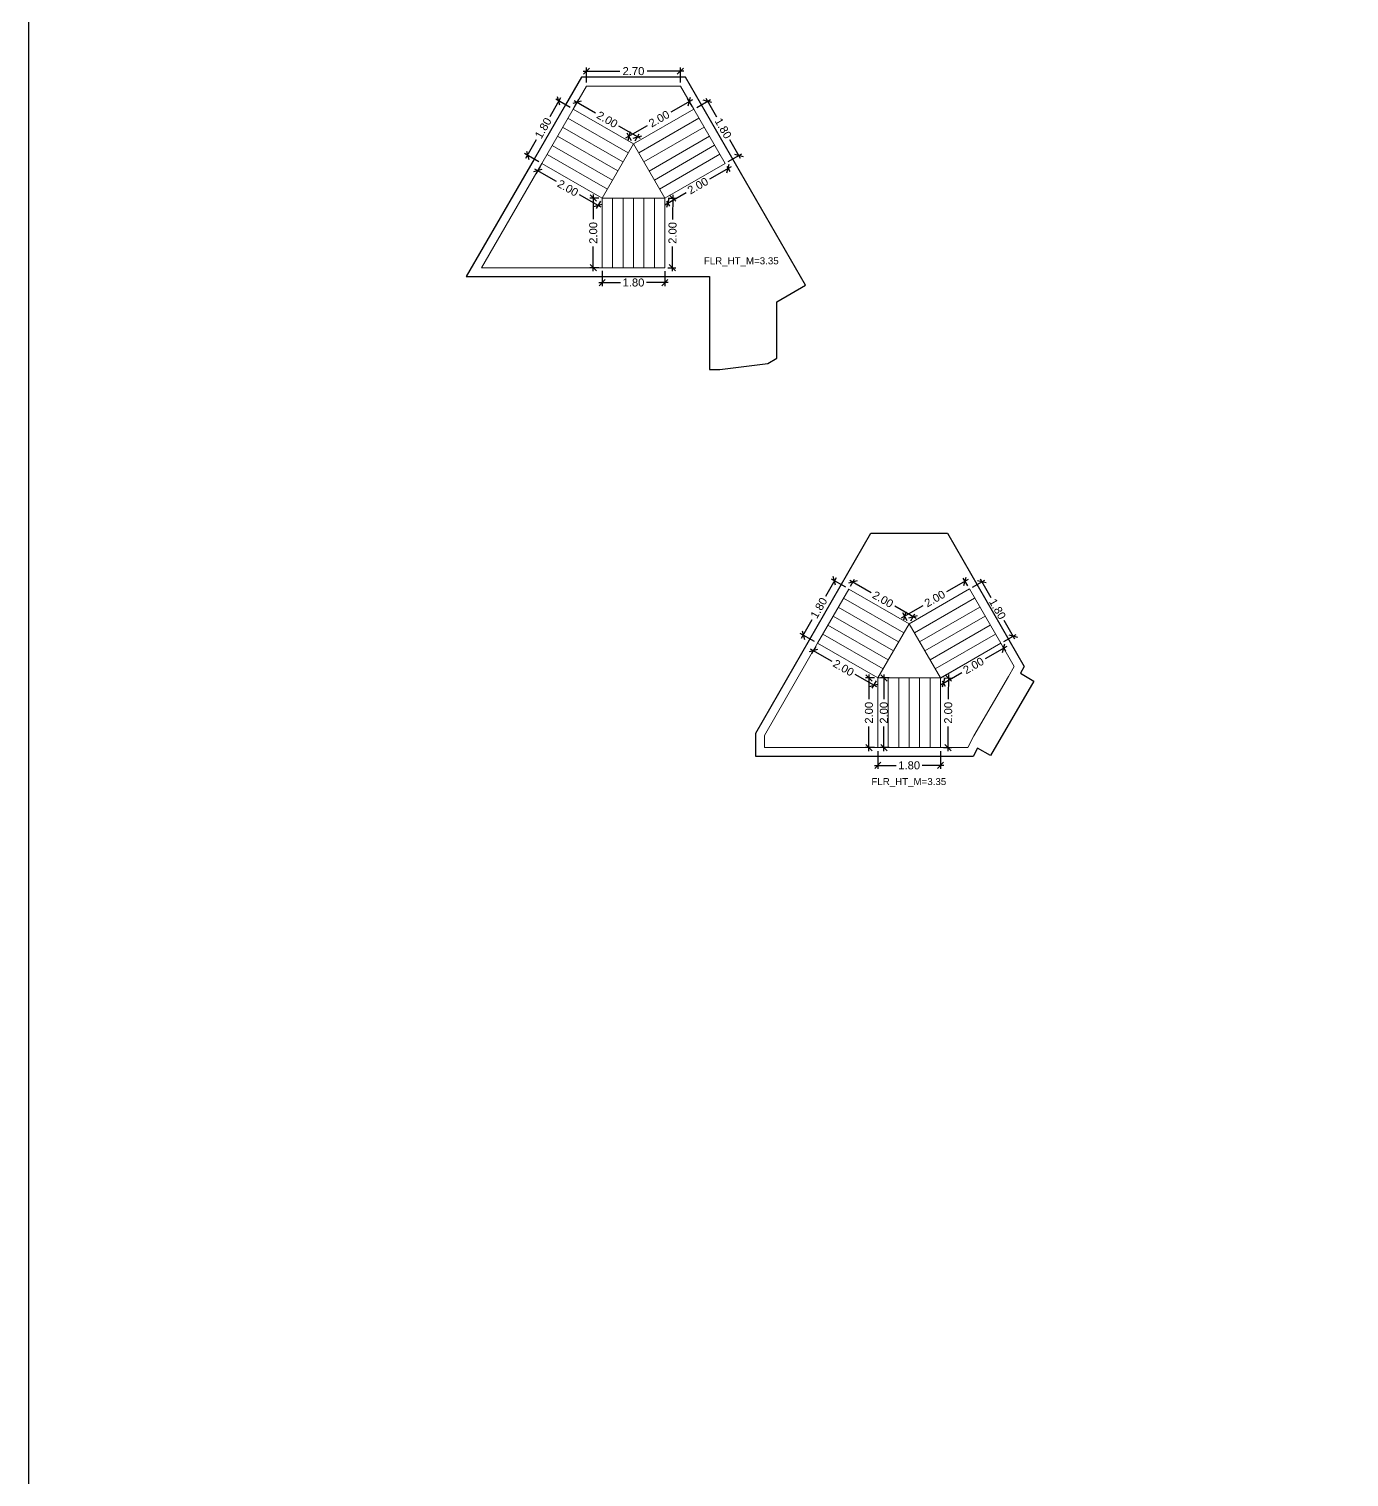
# Model space of a CAD drawing. Header units: metres. Extents: x 256329 to 886268, y -249371 to 355.
# Drawn here: x 281905.09 to 281943.02, y -640.11 to -598.48 of the extents above; entities that cross this region are included whole.
import ezdxf

# ---------------------------------------------------------------- set-up
doc = ezdxf.new("R2010")
doc.units = ezdxf.units.M
doc.header["$MEASUREMENT"] = 0
doc.header["$PDMODE"] = 35
doc.linetypes.add('CONTINOUS', pattern=[0])
doc.layers.get('0').update_dxf_attribs({"lineweight": 18})
doc.layers.get('Defpoints').update_dxf_attribs({"lineweight": 20})
doc.layers.add('BLK_1_FLR_36_STAIR_3', color=7, linetype='Continuous')
doc.layers.add('BLK_1_FLR_36_STAIR_4', color=7, linetype='Continuous')
for name, color, linetype, lineweight in [('BLK_1_FLR_36_STAIR_3_FLIGHT_1', 7, 'Continuous', 0), ('BLK_1_FLR_36_STAIR_3_FLIGHT_2', 7, 'Continuous', 0), ('BLK_1_FLR_36_STAIR_3_FLIGHT_3', 7, 'Continuous', 0), ('BLK_1_FLR_36_STAIR_3_LANDING_1', 7, 'Continuous', 0), ('BLK_1_FLR_36_STAIR_3_LANDING_2', 7, 'Continuous', 0), ('BLK_1_FLR_36_STAIR_4_FLIGHT_1', 7, 'Continuous', 0), ('BLK_1_FLR_36_STAIR_4_FLIGHT_2', 7, 'Continuous', 0), ('BLK_1_FLR_36_STAIR_4_FLIGHT_3', 7, 'Continuous', 0), ('BLK_1_FLR_36_STAIR_4_LANDING_1', 7, 'Continuous', 0), ('BLK_1_FLR_36_STAIR_4_LANDING_2', 7, 'Continuous', 0)]:
    doc.layers.add(name, color=color, linetype=linetype, lineweight=lineweight)
doc.layers.add('SPA COMMENT', color=7, linetype='Continuous', true_color=0xeb0505)
doc.styles.get("Standard").update_dxf_attribs({"font": 'arial.ttf'})
doc.dimstyles.new('METRIC DIM', dxfattribs={"dimtxt": 0.23, "dimasz": 0.18, "dimexe": 0.1, "dimexo": 0.1, "dimgap": 0.09, "dimtad": 0, "dimzin": 0, "dimdsep": 46, "dimtxsty": 'Standard', "dimblk": 'OBLIQUE', "dimcen": 0, "dimdle": 0.1, "dimclrd": 147, "dimclre": 147, "dimclrt": 7, "dimadec": 0, "dimazin": 0, "dimtfac": 1, "dimtofl": 0, "dimtmove": 0, "dimatfit": 2, "dimfxl": 0.125, "dimtolj": 1, "dimtzin": 0, "dimarcsym": 0})

# ---------------------------------------------------------------- blocks, each defined once
blk = doc.blocks.new('_Oblique')
at = {"color": 0, "linetype": 'ByBlock', "lineweight": -2}
blk.add_line((-0.5, -0.5), (0.5, 0.5), dxfattribs=at)
blk = doc.blocks.new('*D653')
at = {"layer": 'BLK_1_FLR_36_STAIR_3_FLIGHT_2', "color": 147, "lineweight": -2, "transparency": 16777216}
for p, q in [((281929.485597, -619.240752), (281929.485782, -619.752723)), ((281931.285597, -619.240105), (281931.285782, -619.752076)), ((281929.385746, -619.652759), (281930.008246, -619.652535)), ((281931.385746, -619.65204), (281930.763246, -619.652264))]:
    blk.add_line(p, q, dxfattribs=at)
at = {"layer": 'Defpoints', "color": 0, "linetype": 'CONTINOUS', "transparency": 16777216}
for p in [(281929.485562, -619.140752, 0.042641), (281931.285562, -619.140105, 0.042641), (281929.485746, -619.652723)]:
    blk.add_point(p, dxfattribs=at)
at = {"layer": 'BLK_1_FLR_36_STAIR_3_FLIGHT_2', "color": 147, "linetype": 'CONTINOUS', "lineweight": -2, "transparency": 16777216, "xscale": 0.18, "yscale": 0.18, "zscale": 0.18}
for p, rotation in [((281929.485746, -619.652723), 180.020597), ((281931.285746, -619.652076), 0.020597)]:
    blk.add_blockref('_Oblique', p, dxfattribs=dict(at, rotation=rotation))
at = {"layer": 'BLK_1_FLR_36_STAIR_3_FLIGHT_2', "color": 7, "linetype": 'CONTINOUS', "transparency": 16777216, "insert": (281930.385746, -619.652399), "char_height": 0.23, "attachment_point": 5, "rotation": 0.0205967}
blk.add_mtext('\\A1;1.80', dxfattribs=at)
blk = doc.blocks.new('*D654')
at = {"layer": 'BLK_1_FLR_36_STAIR_3_FLIGHT_1', "color": 147, "lineweight": -2, "transparency": 16777216}
for p, q in [((281932.077084, -614.31078), (281931.461158, -614.664923)), ((281932.067685, -614.495052), (281931.940547, -614.273934)), ((281930.168542, -615.408149), (281930.784468, -615.054005)), ((281930.332526, -615.49273), (281930.205388, -615.271612))]:
    blk.add_line(p, q, dxfattribs=at)
at = {"layer": 'Defpoints', "color": 0, "linetype": 'CONTINOUS', "transparency": 16777216}
for p in [(281932.11753, -614.581743, 0.042641), (281930.255233, -615.358304), (281930.382371, -615.579421, 0.042641)]:
    blk.add_point(p, dxfattribs=at)
at = {"layer": 'BLK_1_FLR_36_STAIR_3_FLIGHT_1', "color": 147, "linetype": 'CONTINOUS', "lineweight": -2, "transparency": 16777216, "xscale": 0.18, "yscale": 0.18, "zscale": 0.18}
for p, rotation in [((281931.990392, -614.360625), 29.897956), ((281930.255233, -615.358304), 209.897956)]:
    blk.add_blockref('_Oblique', p, dxfattribs=dict(at, rotation=rotation))
at = {"layer": 'BLK_1_FLR_36_STAIR_3_FLIGHT_1', "color": 7, "linetype": 'CONTINOUS', "transparency": 16777216, "insert": (281931.122813, -614.859464), "char_height": 0.23, "attachment_point": 5, "rotation": 29.8979558}
blk.add_mtext('\\A1;2.00', dxfattribs=at)
blk = doc.blocks.new('*D655')
at = {"layer": 'BLK_1_FLR_36_STAIR_3_FLIGHT_3', "color": 147, "lineweight": -2, "transparency": 16777216}
for p, q in [((281928.676913, -614.332424), (281929.292267, -614.686023)), ((281928.698102, -614.496261), (281928.81344, -614.295542)), ((281930.584414, -615.428525), (281929.96906, -615.074926)), ((281930.432194, -615.492717), (281930.547532, -615.291998))]:
    blk.add_line(p, q, dxfattribs=at)
at = {"layer": 'Defpoints', "color": 0, "linetype": 'CONTINOUS', "transparency": 16777216}
for p in [(281928.763617, -614.382247), (281928.648279, -614.582966, 0.042641), (281930.382371, -615.579421, 0.042641)]:
    blk.add_point(p, dxfattribs=at)
at = {"layer": 'BLK_1_FLR_36_STAIR_3_FLIGHT_3', "color": 147, "linetype": 'CONTINOUS', "lineweight": -2, "transparency": 16777216, "xscale": 0.18, "yscale": 0.18, "zscale": 0.18}
for p, rotation in [((281928.763617, -614.382247), 150.117187), ((281930.49771, -615.378702), 330.117187)]:
    blk.add_blockref('_Oblique', p, dxfattribs=dict(at, rotation=rotation))
at = {"layer": 'BLK_1_FLR_36_STAIR_3_FLIGHT_3', "color": 7, "linetype": 'CONTINOUS', "transparency": 16777216, "insert": (281929.630663, -614.880475), "char_height": 0.23, "attachment_point": 5, "rotation": 330.1171874}
blk.add_mtext('\\A1;2.00', dxfattribs=at)
blk = doc.blocks.new('*D656')
at = {"layer": 'BLK_1_FLR_36_STAIR_3_LANDING_1', "color": 147, "lineweight": -2, "transparency": 16777216}
for p, q in [((281931.385561, -617.140552), (281931.61284, -617.14157)), ((281931.513289, -617.041123), (281931.510111, -617.750939)), ((281931.50344, -619.24132), (281931.506617, -618.531504)), ((281931.376607, -619.140751), (281931.603886, -619.141769))]:
    blk.add_line(p, q, dxfattribs=at)
at = {"layer": 'Defpoints', "color": 0, "linetype": 'CONTINOUS', "transparency": 16777216}
for p in [(281931.285562, -617.140105, 0.042641), (281931.276608, -619.140304, 0.042641), (281931.503887, -619.141321)]:
    blk.add_point(p, dxfattribs=at)
at = {"layer": 'BLK_1_FLR_36_STAIR_3_LANDING_1', "color": 147, "linetype": 'CONTINOUS', "lineweight": -2, "transparency": 16777216, "xscale": 0.18, "yscale": 0.18, "zscale": 0.18}
for p, rotation in [((281931.512841, -617.141122), 89.743523), ((281931.503887, -619.141321), 269.743523)]:
    blk.add_blockref('_Oblique', p, dxfattribs=dict(at, rotation=rotation))
at = {"layer": 'BLK_1_FLR_36_STAIR_3_LANDING_1', "color": 7, "linetype": 'CONTINOUS', "transparency": 16777216, "insert": (281931.508364, -618.141221), "char_height": 0.23, "attachment_point": 5, "rotation": 89.7435229}
blk.add_mtext('\\A1;2.00', dxfattribs=at)
blk = doc.blocks.new('*D657')
at = {"layer": 'BLK_1_FLR_36_STAIR_3_LANDING_1', "color": 147, "lineweight": -2, "transparency": 16777216}
for p, q in [((281933.187493, -616.235717), (281932.573079, -616.590294)), ((281933.067219, -616.227371), (281933.150864, -616.372313)), ((281931.282595, -617.33503), (281931.897009, -616.980453)), ((281931.335545, -617.226717), (281931.419191, -617.371658))]:
    blk.add_line(p, q, dxfattribs=at)
at = {"layer": 'Defpoints', "color": 0, "linetype": 'CONTINOUS', "transparency": 16777216}
for p in [(281933.017235, -616.140759, 0.042641), (281933.100881, -616.285701), (281931.285562, -617.140105, 0.042641)]:
    blk.add_point(p, dxfattribs=at)
at = {"layer": 'BLK_1_FLR_36_STAIR_3_LANDING_1', "color": 147, "linetype": 'CONTINOUS', "lineweight": -2, "transparency": 16777216, "xscale": 0.18, "yscale": 0.18, "zscale": 0.18}
for p, rotation in [((281933.100881, -616.285701), 29.98915999999999), ((281931.369207, -617.285046), 209.98916)]:
    blk.add_blockref('_Oblique', p, dxfattribs=dict(at, rotation=rotation))
at = {"layer": 'BLK_1_FLR_36_STAIR_3_LANDING_1', "color": 7, "linetype": 'CONTINOUS', "transparency": 16777216, "insert": (281932.235044, -616.785373), "char_height": 0.23, "attachment_point": 5, "rotation": 29.9891596}
blk.add_mtext('\\A1;2.00', dxfattribs=at)
blk = doc.blocks.new('*D658')
at = {"layer": 'BLK_1_FLR_36_STAIR_3_LANDING_2', "color": 147, "lineweight": -2, "transparency": 16777216}
for p, q in [((281927.54517, -616.301952), (281928.160524, -616.655551)), ((281927.701646, -616.230354), (281927.582052, -616.43848)), ((281929.452672, -617.398053), (281928.837317, -617.044454)), ((281929.435739, -617.226809), (281929.316144, -617.434935))]:
    blk.add_line(p, q, dxfattribs=at)
at = {"layer": 'Defpoints', "color": 0, "linetype": 'CONTINOUS', "transparency": 16777216}
for p in [(281927.751469, -616.143649, 0.042641), (281927.631874, -616.351775), (281929.485562, -617.140105, 0.042641)]:
    blk.add_point(p, dxfattribs=at)
at = {"layer": 'BLK_1_FLR_36_STAIR_3_LANDING_2', "color": 147, "linetype": 'CONTINOUS', "lineweight": -2, "transparency": 16777216, "xscale": 0.18, "yscale": 0.18, "zscale": 0.18}
for p, rotation in [((281927.631874, -616.351775), 150.117187), ((281929.365967, -617.34823), 330.117187)]:
    blk.add_blockref('_Oblique', p, dxfattribs=dict(at, rotation=rotation))
at = {"layer": 'BLK_1_FLR_36_STAIR_3_LANDING_2', "color": 7, "linetype": 'CONTINOUS', "transparency": 16777216, "insert": (281928.498921, -616.850003), "char_height": 0.23, "attachment_point": 5, "rotation": 330.1171874}
blk.add_mtext('\\A1;2.00', dxfattribs=at)
blk = doc.blocks.new('*D659')
at = {"layer": 'BLK_1_FLR_36_STAIR_3_LANDING_2', "color": 147, "lineweight": -2, "transparency": 16777216}
for p, q in [((281929.385562, -617.140105), (281929.129911, -617.140105)), ((281929.229911, -617.040105), (281929.229911, -617.749818)), ((281929.229911, -619.240105), (281929.229911, -618.530391)), ((281929.385562, -619.140105), (281929.129911, -619.140105))]:
    blk.add_line(p, q, dxfattribs=at)
at = {"layer": 'Defpoints', "color": 0, "linetype": 'CONTINOUS', "transparency": 16777216}
for p in [(281929.485562, -617.140105, 0.042641), (281929.229911, -619.140105), (281929.485562, -619.140105, 0.042641)]:
    blk.add_point(p, dxfattribs=at)
at = {"layer": 'BLK_1_FLR_36_STAIR_3_LANDING_2', "color": 147, "linetype": 'CONTINOUS', "lineweight": -2, "transparency": 16777216, "xscale": 0.18, "yscale": 0.18, "zscale": 0.18}
for p, rotation in [((281929.229911, -617.140105), 90), ((281929.229911, -619.140105), 270)]:
    blk.add_blockref('_Oblique', p, dxfattribs=dict(at, rotation=rotation))
at = {"layer": 'BLK_1_FLR_36_STAIR_3_LANDING_2', "color": 7, "linetype": 'CONTINOUS', "transparency": 16777216, "insert": (281929.229911, -618.140105), "char_height": 0.23, "attachment_point": 5, "rotation": 90}
blk.add_mtext('\\A1;2.00', dxfattribs=at)
blk = doc.blocks.new('*D660')
at = {"layer": 'BLK_1_FLR_36_STAIR_3_FLIGHT_1', "color": 147, "lineweight": -2, "transparency": 16777216}
for p, q in [((281932.204142, -614.531759), (281932.560071, -614.326353)), ((281932.423476, -614.289725), (281932.734624, -614.828885)), ((281933.423148, -616.021965), (281933.112, -615.482805)), ((281933.103847, -616.090775), (281933.459777, -615.885369))]:
    blk.add_line(p, q, dxfattribs=at)
at = {"layer": 'Defpoints', "color": 0, "linetype": 'CONTINOUS', "transparency": 16777216}
for p in [(281932.11753, -614.581743, 0.042641), (281933.017235, -616.140759, 0.042641), (281933.373165, -615.935353)]:
    blk.add_point(p, dxfattribs=at)
at = {"layer": 'BLK_1_FLR_36_STAIR_3_FLIGHT_1', "color": 147, "linetype": 'CONTINOUS', "lineweight": -2, "transparency": 16777216, "xscale": 0.18, "yscale": 0.18, "zscale": 0.18}
for p, rotation in [((281932.473459, -614.376337), 119.98916), ((281933.373165, -615.935353), 299.98916)]:
    blk.add_blockref('_Oblique', p, dxfattribs=dict(at, rotation=rotation))
at = {"layer": 'BLK_1_FLR_36_STAIR_3_FLIGHT_1', "color": 7, "linetype": 'CONTINOUS', "transparency": 16777216, "insert": (281932.923312, -615.155845), "char_height": 0.23, "attachment_point": 5, "rotation": 299.9891596}
blk.add_mtext('\\A1;1.80', dxfattribs=at)
blk = doc.blocks.new('*D661')
at = {"layer": 'BLK_1_FLR_36_STAIR_3_FLIGHT_3', "color": 147, "lineweight": -2, "transparency": 16777216}
for p, q in [((281928.288978, -614.261168), (281927.978831, -614.800905)), ((281928.561574, -614.533143), (281928.152451, -614.29805)), ((281927.292523, -615.995261), (281927.60267, -615.455524)), ((281927.664764, -616.093826), (281927.255641, -615.858733))]:
    blk.add_line(p, q, dxfattribs=at)
at = {"layer": 'Defpoints', "color": 0, "linetype": 'CONTINOUS', "transparency": 16777216}
for p in [(281928.648279, -614.582966, 0.042641), (281927.342346, -615.908556), (281927.751469, -616.143649, 0.042641)]:
    blk.add_point(p, dxfattribs=at)
at = {"layer": 'BLK_1_FLR_36_STAIR_3_FLIGHT_3', "color": 147, "linetype": 'CONTINOUS', "lineweight": -2, "transparency": 16777216, "xscale": 0.18, "yscale": 0.18, "zscale": 0.18}
for p, rotation in [((281928.239155, -614.347873), 60.117187), ((281927.342346, -615.908556), 240.1171869999999)]:
    blk.add_blockref('_Oblique', p, dxfattribs=dict(at, rotation=rotation))
at = {"layer": 'BLK_1_FLR_36_STAIR_3_FLIGHT_3', "color": 7, "linetype": 'CONTINOUS', "transparency": 16777216, "insert": (281927.790751, -615.128214), "char_height": 0.23, "attachment_point": 5, "rotation": 60.1171874}
blk.add_mtext('\\A1;1.80', dxfattribs=at)
blk = doc.blocks.new('*D662')
at = {"layer": 'BLK_1_FLR_36_STAIR_4_FLIGHT_2', "color": 147, "lineweight": -2, "transparency": 16777216}
for p, q in [((281920.367281, -600.46545), (281920.057134, -601.005187)), ((281920.639877, -600.737425), (281920.230754, -600.502332)), ((281919.370826, -602.199543), (281919.680972, -601.659806)), ((281919.743067, -602.298108), (281919.333944, -602.063015))]:
    blk.add_line(p, q, dxfattribs=at)
at = {"layer": 'Defpoints', "color": 0, "linetype": 'CONTINOUS', "transparency": 16777216}
for p in [(281920.726582, -600.787248, 0.042641), (281919.420648, -602.112838), (281919.829772, -602.347931, 0.042641)]:
    blk.add_point(p, dxfattribs=at)
at = {"layer": 'BLK_1_FLR_36_STAIR_4_FLIGHT_2', "color": 147, "linetype": 'CONTINOUS', "lineweight": -2, "transparency": 16777216, "xscale": 0.18, "yscale": 0.18, "zscale": 0.18}
for p, rotation in [((281920.317458, -600.552155), 60.117187), ((281919.420648, -602.112838), 240.1171869999999)]:
    blk.add_blockref('_Oblique', p, dxfattribs=dict(at, rotation=rotation))
at = {"layer": 'BLK_1_FLR_36_STAIR_4_FLIGHT_2', "color": 7, "linetype": 'CONTINOUS', "transparency": 16777216, "insert": (281919.869053, -601.332496), "char_height": 0.23, "attachment_point": 5, "rotation": 60.1171874}
blk.add_mtext('\\A1;1.80', dxfattribs=at)
blk = doc.blocks.new('*D663')
at = {"layer": 'BLK_1_FLR_36_STAIR_4_LANDING_2', "color": 147, "lineweight": -2, "transparency": 16777216}
for p, q in [((281924.155387, -600.515062), (281923.539461, -600.869205)), ((281924.145987, -600.699334), (281924.018849, -600.478216)), ((281922.246845, -601.612431), (281922.862771, -601.258287)), ((281922.410828, -601.697012), (281922.283691, -601.475894))]:
    blk.add_line(p, q, dxfattribs=at)
at = {"layer": 'Defpoints', "color": 0, "linetype": 'CONTINOUS', "transparency": 16777216}
for p in [(281924.195833, -600.786025, 0.042641), (281922.333536, -601.562586), (281922.460674, -601.783703, 0.042641)]:
    blk.add_point(p, dxfattribs=at)
at = {"layer": 'BLK_1_FLR_36_STAIR_4_LANDING_2', "color": 147, "linetype": 'CONTINOUS', "lineweight": -2, "transparency": 16777216, "xscale": 0.18, "yscale": 0.18, "zscale": 0.18}
for p, rotation in [((281924.068695, -600.564907), 29.897956), ((281922.333536, -601.562586), 209.897956)]:
    blk.add_blockref('_Oblique', p, dxfattribs=dict(at, rotation=rotation))
at = {"layer": 'BLK_1_FLR_36_STAIR_4_LANDING_2', "color": 7, "linetype": 'CONTINOUS', "transparency": 16777216, "insert": (281923.201116, -601.063746), "char_height": 0.23, "attachment_point": 5, "rotation": 29.8979558}
blk.add_mtext('\\A1;2.00', dxfattribs=at)
blk = doc.blocks.new('*D664')
at = {"layer": 'BLK_1_FLR_36_STAIR_4_FLIGHT_2', "color": 147, "lineweight": -2, "transparency": 16777216}
for p, q in [((281920.755215, -600.536706), (281921.37057, -600.890305)), ((281920.776404, -600.700543), (281920.891743, -600.499824)), ((281922.662717, -601.632807), (281922.047363, -601.279208)), ((281922.510497, -601.696999), (281922.625835, -601.49628))]:
    blk.add_line(p, q, dxfattribs=at)
at = {"layer": 'Defpoints', "color": 0, "linetype": 'CONTINOUS', "transparency": 16777216}
for p in [(281920.84192, -600.586529), (281920.726582, -600.787248, 0.042641), (281922.460674, -601.783703, 0.042641)]:
    blk.add_point(p, dxfattribs=at)
at = {"layer": 'BLK_1_FLR_36_STAIR_4_FLIGHT_2', "color": 147, "linetype": 'CONTINOUS', "lineweight": -2, "transparency": 16777216, "xscale": 0.18, "yscale": 0.18, "zscale": 0.18}
for p, rotation in [((281920.84192, -600.586529), 150.117187), ((281922.576012, -601.582984), 330.117187)]:
    blk.add_blockref('_Oblique', p, dxfattribs=dict(at, rotation=rotation))
at = {"layer": 'BLK_1_FLR_36_STAIR_4_FLIGHT_2', "color": 7, "linetype": 'CONTINOUS', "transparency": 16777216, "insert": (281921.708966, -601.084757), "char_height": 0.23, "attachment_point": 5, "rotation": 330.1171874}
blk.add_mtext('\\A1;2.00', dxfattribs=at)
blk = doc.blocks.new('*D665')
at = {"layer": 'BLK_1_FLR_36_STAIR_4_FLIGHT_1', "color": 147, "lineweight": -2, "transparency": 16777216}
for p, q in [((281923.463863, -603.344834), (281923.691143, -603.345852)), ((281923.591591, -603.245405), (281923.588414, -603.955221)), ((281923.581742, -605.445602), (281923.58492, -604.735786)), ((281923.45491, -605.345033), (281923.682189, -605.346051))]:
    blk.add_line(p, q, dxfattribs=at)
at = {"layer": 'Defpoints', "color": 0, "linetype": 'CONTINOUS', "transparency": 16777216}
for p in [(281923.363864, -603.344387, 0.042641), (281923.354911, -605.344586, 0.042641), (281923.58219, -605.345603)]:
    blk.add_point(p, dxfattribs=at)
at = {"layer": 'BLK_1_FLR_36_STAIR_4_FLIGHT_1', "color": 147, "linetype": 'CONTINOUS', "lineweight": -2, "transparency": 16777216, "xscale": 0.18, "yscale": 0.18, "zscale": 0.18}
for p, rotation in [((281923.591144, -603.345404), 89.743523), ((281923.58219, -605.345603), 269.743523)]:
    blk.add_blockref('_Oblique', p, dxfattribs=dict(at, rotation=rotation))
at = {"layer": 'BLK_1_FLR_36_STAIR_4_FLIGHT_1', "color": 7, "linetype": 'CONTINOUS', "transparency": 16777216, "insert": (281923.586667, -604.345503), "char_height": 0.23, "attachment_point": 5, "rotation": 89.7435229}
blk.add_mtext('\\A1;2.00', dxfattribs=at)
blk = doc.blocks.new('*D666')
at = {"layer": 'BLK_1_FLR_36_STAIR_4_FLIGHT_3', "color": 147, "lineweight": -2, "transparency": 16777216}
for p, q in [((281925.265796, -602.439999), (281924.651382, -602.794576)), ((281925.145522, -602.431653), (281925.229167, -602.576595)), ((281923.360898, -603.539312), (281923.975312, -603.184735)), ((281923.413848, -603.430999), (281923.497493, -603.57594))]:
    blk.add_line(p, q, dxfattribs=at)
at = {"layer": 'Defpoints', "color": 0, "linetype": 'CONTINOUS', "transparency": 16777216}
for p in [(281925.095538, -602.345041, 0.042641), (281925.179184, -602.489983), (281923.363864, -603.344387, 0.042641)]:
    blk.add_point(p, dxfattribs=at)
at = {"layer": 'BLK_1_FLR_36_STAIR_4_FLIGHT_3', "color": 147, "linetype": 'CONTINOUS', "lineweight": -2, "transparency": 16777216, "xscale": 0.18, "yscale": 0.18, "zscale": 0.18}
for p, rotation in [((281925.179184, -602.489983), 29.98915999999999), ((281923.44751, -603.489328), 209.98916)]:
    blk.add_blockref('_Oblique', p, dxfattribs=dict(at, rotation=rotation))
at = {"layer": 'BLK_1_FLR_36_STAIR_4_FLIGHT_3', "color": 7, "linetype": 'CONTINOUS', "transparency": 16777216, "insert": (281924.313347, -602.989655), "char_height": 0.23, "attachment_point": 5, "rotation": 29.9891596}
blk.add_mtext('\\A1;2.00', dxfattribs=at)
blk = doc.blocks.new('*D667')
at = {"layer": 'BLK_1_FLR_36_STAIR_4_LANDING_1', "color": 147, "lineweight": -2, "transparency": 16777216}
for p, q in [((281919.623473, -602.506234), (281920.238827, -602.859833)), ((281919.779949, -602.434636), (281919.660354, -602.642762)), ((281921.530974, -603.602335), (281920.91562, -603.248736)), ((281921.514041, -603.431091), (281921.394447, -603.639217))]:
    blk.add_line(p, q, dxfattribs=at)
at = {"layer": 'Defpoints', "color": 0, "linetype": 'CONTINOUS', "transparency": 16777216}
for p in [(281919.829772, -602.347931, 0.042641), (281919.710177, -602.556057), (281921.563864, -603.344387, 0.042641)]:
    blk.add_point(p, dxfattribs=at)
at = {"layer": 'BLK_1_FLR_36_STAIR_4_LANDING_1', "color": 147, "linetype": 'CONTINOUS', "lineweight": -2, "transparency": 16777216, "xscale": 0.18, "yscale": 0.18, "zscale": 0.18}
for p, rotation in [((281919.710177, -602.556057), 150.117187), ((281921.44427, -603.552512), 330.117187)]:
    blk.add_blockref('_Oblique', p, dxfattribs=dict(at, rotation=rotation))
at = {"layer": 'BLK_1_FLR_36_STAIR_4_LANDING_1', "color": 7, "linetype": 'CONTINOUS', "transparency": 16777216, "insert": (281920.577223, -603.054285), "char_height": 0.23, "attachment_point": 5, "rotation": 330.1171874}
blk.add_mtext('\\A1;2.00', dxfattribs=at)
blk = doc.blocks.new('*D668')
at = {"layer": 'BLK_1_FLR_36_STAIR_4_LANDING_1', "color": 147, "lineweight": -2, "transparency": 16777216}
for p, q in [((281921.463864, -603.344387), (281921.208214, -603.344387)), ((281921.308214, -603.244387), (281921.308214, -603.9541)), ((281921.308214, -605.444387), (281921.308214, -604.734673)), ((281921.463864, -605.344387), (281921.208214, -605.344387))]:
    blk.add_line(p, q, dxfattribs=at)
at = {"layer": 'Defpoints', "color": 0, "linetype": 'CONTINOUS', "transparency": 16777216}
for p in [(281921.563864, -603.344387, 0.042641), (281921.308214, -605.344387), (281921.563864, -605.344387, 0.042641)]:
    blk.add_point(p, dxfattribs=at)
at = {"layer": 'BLK_1_FLR_36_STAIR_4_LANDING_1', "color": 147, "linetype": 'CONTINOUS', "lineweight": -2, "transparency": 16777216, "xscale": 0.18, "yscale": 0.18, "zscale": 0.18}
for p, rotation in [((281921.308214, -603.344387), 90), ((281921.308214, -605.344387), 270)]:
    blk.add_blockref('_Oblique', p, dxfattribs=dict(at, rotation=rotation))
at = {"layer": 'BLK_1_FLR_36_STAIR_4_LANDING_1', "color": 7, "linetype": 'CONTINOUS', "transparency": 16777216, "insert": (281921.308214, -604.344387), "char_height": 0.23, "attachment_point": 5, "rotation": 90}
blk.add_mtext('\\A1;2.00', dxfattribs=at)
blk = doc.blocks.new('*D669')
at = {"layer": 'BLK_1_FLR_36_STAIR_4_FLIGHT_3', "color": 147, "lineweight": -2, "transparency": 16777216}
for p, q in [((281924.282445, -600.736041), (281924.677952, -600.507795)), ((281924.541356, -600.471167), (281924.852504, -601.010327)), ((281925.541028, -602.203407), (281925.22988, -601.664247)), ((281925.18215, -602.295057), (281925.577657, -602.066811))]:
    blk.add_line(p, q, dxfattribs=at)
at = {"layer": 'Defpoints', "color": 0, "linetype": 'CONTINOUS', "transparency": 16777216}
for p in [(281924.195833, -600.786025, 0.042641), (281925.095538, -602.345041, 0.042641), (281925.491045, -602.116795)]:
    blk.add_point(p, dxfattribs=at)
at = {"layer": 'BLK_1_FLR_36_STAIR_4_FLIGHT_3', "color": 147, "linetype": 'CONTINOUS', "lineweight": -2, "transparency": 16777216, "xscale": 0.18, "yscale": 0.18, "zscale": 0.18}
for p, rotation in [((281924.59134, -600.557779), 119.98916), ((281925.491045, -602.116795), 299.98916)]:
    blk.add_blockref('_Oblique', p, dxfattribs=dict(at, rotation=rotation))
at = {"layer": 'BLK_1_FLR_36_STAIR_4_FLIGHT_3', "color": 7, "linetype": 'CONTINOUS', "transparency": 16777216, "insert": (281925.041192, -601.337287), "char_height": 0.23, "attachment_point": 5, "rotation": 299.9891596}
blk.add_mtext('\\A1;1.80', dxfattribs=at)
blk = doc.blocks.new('*D670')
at = {"layer": 'BLK_1_FLR_36_STAIR_4_FLIGHT_1', "color": 147, "lineweight": -2, "transparency": 16777216}
for p, q in [((281921.563864, -605.430588), (281921.563864, -605.871565)), ((281923.363864, -605.444387), (281923.363864, -605.871565)), ((281921.463864, -605.771565), (281922.086364, -605.771565)), ((281923.463864, -605.771565), (281922.841364, -605.771565))]:
    blk.add_line(p, q, dxfattribs=at)
at = {"layer": 'Defpoints', "color": 0, "linetype": 'CONTINOUS', "transparency": 16777216}
for p in [(281921.563864, -605.330588, 0.042641), (281923.363864, -605.344387, 0.042641), (281921.563864, -605.771565)]:
    blk.add_point(p, dxfattribs=at)
at = {"layer": 'BLK_1_FLR_36_STAIR_4_FLIGHT_1', "color": 147, "linetype": 'CONTINOUS', "lineweight": -2, "transparency": 16777216, "xscale": 0.18, "yscale": 0.18, "zscale": 0.18, "rotation": 180}
blk.add_blockref('_Oblique', (281921.563864, -605.771565), dxfattribs=at)
at = {"layer": 'BLK_1_FLR_36_STAIR_4_FLIGHT_1', "color": 147, "linetype": 'CONTINOUS', "lineweight": -2, "transparency": 16777216, "xscale": 0.18, "yscale": 0.18, "zscale": 0.18}
blk.add_blockref('_Oblique', (281923.363864, -605.771565), dxfattribs=at)
at = {"layer": 'BLK_1_FLR_36_STAIR_4_FLIGHT_1', "color": 7, "linetype": 'CONTINOUS', "transparency": 16777216, "insert": (281922.463864, -605.771565), "char_height": 0.23, "attachment_point": 5}
blk.add_mtext('\\A1;1.80', dxfattribs=at)
blk = doc.blocks.new('*D671')
at = {"layer": 'BLK_1_FLR_36_STAIR_4_LANDING_2', "color": 147, "lineweight": -2, "transparency": 16777216}
for p, q in [((281921.013575, -599.693595), (281922.072758, -599.693595)), ((281921.113575, -600.023474), (281921.113575, -599.593595)), ((281923.912515, -599.693595), (281922.853331, -599.693595)), ((281923.812515, -600.02281), (281923.812515, -599.593595))]:
    blk.add_line(p, q, dxfattribs=at)
at = {"layer": 'Defpoints', "color": 0, "linetype": 'CONTINOUS', "transparency": 16777216}
for p in [(281921.113575, -599.693595), (281921.113575, -600.123474, 0.042641), (281923.812515, -600.12281, 0.042641)]:
    blk.add_point(p, dxfattribs=at)
at = {"layer": 'BLK_1_FLR_36_STAIR_4_LANDING_2', "color": 147, "linetype": 'CONTINOUS', "lineweight": -2, "transparency": 16777216, "xscale": 0.18, "yscale": 0.18, "zscale": 0.18, "rotation": 180}
blk.add_blockref('_Oblique', (281921.113575, -599.693595), dxfattribs=at)
at = {"layer": 'BLK_1_FLR_36_STAIR_4_LANDING_2', "color": 147, "linetype": 'CONTINOUS', "lineweight": -2, "transparency": 16777216, "xscale": 0.18, "yscale": 0.18, "zscale": 0.18}
blk.add_blockref('_Oblique', (281923.812515, -599.693595), dxfattribs=at)
at = {"layer": 'BLK_1_FLR_36_STAIR_4_LANDING_2', "color": 7, "linetype": 'CONTINOUS', "transparency": 16777216, "insert": (281922.463045, -599.693595), "char_height": 0.23, "attachment_point": 5}
blk.add_mtext('\\A1;2.70', dxfattribs=at)
blk = doc.blocks.new('*D672')
at = {"layer": 'BLK_1_FLR_36_STAIR_3_FLIGHT_2', "color": 147, "lineweight": -2, "transparency": 16777216}
for p, q in [((281929.814653, -617.140105), (281929.559002, -617.140105)), ((281929.659002, -617.040105), (281929.659002, -617.749818)), ((281929.659002, -619.240105), (281929.659002, -618.530391)), ((281929.814653, -619.140105), (281929.559002, -619.140105))]:
    blk.add_line(p, q, dxfattribs=at)
at = {"layer": 'Defpoints', "color": 0, "linetype": 'CONTINOUS', "transparency": 16777216}
for p in [(281929.914653, -617.140105, 0.042641), (281929.659002, -619.140105), (281929.914653, -619.140105, 0.042641)]:
    blk.add_point(p, dxfattribs=at)
at = {"layer": 'BLK_1_FLR_36_STAIR_3_FLIGHT_2', "color": 147, "linetype": 'CONTINOUS', "lineweight": -2, "transparency": 16777216, "xscale": 0.18, "yscale": 0.18, "zscale": 0.18}
for p, rotation in [((281929.659002, -617.140105), 90), ((281929.659002, -619.140105), 270)]:
    blk.add_blockref('_Oblique', p, dxfattribs=dict(at, rotation=rotation))
at = {"layer": 'BLK_1_FLR_36_STAIR_3_FLIGHT_2', "color": 7, "linetype": 'CONTINOUS', "transparency": 16777216, "insert": (281929.659002, -618.140105), "char_height": 0.23, "attachment_point": 5, "rotation": 90}
blk.add_mtext('\\A1;2.00', dxfattribs=at)

msp = doc.modelspace()

# ---------------------------------------------------------------- linework, layer by layer
at = {"layer": 'BLK_1_FLR_36_STAIR_3', "color": 7, "linetype": 'CONTINOUS'}
msp.add_lwpolyline([(281929.28003, -612.975113), (281931.482823, -612.975113), (281933.694386, -616.807327), (281933.581254, -617.003126), (281933.969779, -617.232887), (281932.724088, -619.371068), (281932.348214, -619.154678), (281932.22848, -619.393384), (281925.976738, -619.394948), (281925.97657, -618.723996)], close=True, dxfattribs=at)
at = {"layer": 'BLK_1_FLR_36_STAIR_3_FLIGHT_1', "color": 3, "linetype": 'CONTINOUS'}
for p, q in [((281930.382371, -615.579421), (281932.11753, -614.581743)), ((281930.535807, -615.840925), (281932.267481, -614.841579)), ((281930.685758, -616.100761), (281932.417432, -615.101415)), ((281930.835709, -616.360597), (281932.567383, -615.361251)), ((281930.98566, -616.620433), (281932.717334, -615.621087)), ((281931.135611, -616.880269), (281932.867284, -615.880923)), ((281931.285562, -617.140105), (281933.017235, -616.140759))]:
    msp.add_line(p, q, dxfattribs=at)
at = {"layer": 'BLK_1_FLR_36_STAIR_3_FLIGHT_1', "ltscale": 0.05}
msp.add_lwpolyline([(281930.382371, -615.579421), (281931.285562, -617.140105), (281933.017235, -616.140759), (281932.11753, -614.581743), (281930.382371, -615.579421)], dxfattribs=at)
at = {"layer": 'BLK_1_FLR_36_STAIR_3_FLIGHT_2', "color": 3, "linetype": 'CONTINOUS'}
for p, q in [((281929.485562, -617.140105), (281929.485562, -619.140105)), ((281929.785562, -617.140105), (281929.785562, -619.140105)), ((281930.085562, -617.140105), (281930.085562, -619.140105)), ((281930.385562, -617.140105), (281930.385562, -619.140105)), ((281930.685562, -617.140105), (281930.685562, -619.140105)), ((281930.985562, -617.140105), (281930.985562, -619.140105)), ((281931.285562, -617.140105), (281931.285562, -619.140105))]:
    msp.add_line(p, q, dxfattribs=at)
at = {"layer": 'BLK_1_FLR_36_STAIR_3_FLIGHT_2', "color": 7, "linetype": 'CONTINOUS'}
msp.add_lwpolyline([(281931.285562, -617.140105), (281929.485562, -617.140105), (281929.485562, -619.140105), (281931.285562, -619.140105)], close=True, dxfattribs=at)
at = {"layer": 'BLK_1_FLR_36_STAIR_3_FLIGHT_3', "color": 3, "linetype": 'CONTINOUS'}
for p, q in [((281930.232903, -615.839535), (281928.498811, -614.84308)), ((281930.382371, -615.579421), (281928.648279, -614.582966)), ((281930.083435, -616.099649), (281928.349342, -615.103194)), ((281929.784498, -616.619877), (281928.050406, -615.623421)), ((281929.933966, -616.359763), (281928.199874, -615.363308)), ((281929.485562, -617.140105), (281927.751469, -616.143649)), ((281929.63503, -616.879991), (281927.900937, -615.883535))]:
    msp.add_line(p, q, dxfattribs=at)
at = {"layer": 'BLK_1_FLR_36_STAIR_3_FLIGHT_3', "color": 7, "linetype": 'CONTINOUS'}
msp.add_lwpolyline([(281928.648279, -614.582966), (281927.751469, -616.143649), (281929.485562, -617.140105), (281930.382371, -615.579421), (281928.648279, -614.582966)], dxfattribs=at)
at = {"layer": 'BLK_1_FLR_36_STAIR_3_LANDING_1', "color": 7, "linetype": 'CONTINOUS'}
msp.add_lwpolyline([(281931.285562, -617.140105), (281931.285562, -619.140105), (281932.072124, -619.140105), (281932.242078, -618.801277), (281932.242078, -618.801277), (281933.23646, -617.093525), (281933.23646, -617.093525), (281933.401866, -616.807251), (281933.017235, -616.140759), (281931.286775, -617.142202)], dxfattribs=at)
at = {"layer": 'BLK_1_FLR_36_STAIR_3_LANDING_2', "color": 7, "linetype": 'CONTINOUS'}
msp.add_lwpolyline([(281929.485562, -617.140105), (281927.751469, -616.143649), (281926.229906, -618.791566), (281926.229994, -619.141566), (281929.485562, -619.140105), (281929.485562, -617.140105)], dxfattribs=at)
at = {"layer": 'BLK_1_FLR_36_STAIR_4', "color": 7, "linetype": 'CONTINOUS'}
msp.add_lwpolyline([(281923.95871, -599.869456), (281920.968016, -599.87019), (281920.507339, -600.660347), (281919.61027, -602.221482), (281917.65946, -605.599368), (281924.651862, -605.596342), (281924.652531, -608.272934), (281924.941824, -608.272861), (281926.327006, -608.095296), (281926.580339, -607.949085), (281926.580027, -606.326144), (281927.410992, -605.845934)], close=True, dxfattribs=at)
at = {"layer": 'BLK_1_FLR_36_STAIR_4_FLIGHT_1', "color": 3, "linetype": 'CONTINOUS'}
for p, q in [((281921.563864, -603.344387), (281921.563864, -605.344387)), ((281921.863864, -603.344387), (281921.863864, -605.344387)), ((281922.163864, -603.344387), (281922.163864, -605.344387)), ((281922.463864, -603.344387), (281922.463864, -605.344387)), ((281922.763864, -603.344387), (281922.763864, -605.344387)), ((281923.063864, -603.344387), (281923.063864, -605.344387)), ((281923.363864, -603.344387), (281923.363864, -605.344387))]:
    msp.add_line(p, q, dxfattribs=at)
at = {"layer": 'BLK_1_FLR_36_STAIR_4_FLIGHT_1', "color": 7, "linetype": 'CONTINOUS'}
msp.add_lwpolyline([(281923.363864, -603.344387), (281921.563864, -603.344387), (281921.563864, -605.344387), (281923.363864, -605.344387)], close=True, dxfattribs=at)
at = {"layer": 'BLK_1_FLR_36_STAIR_4_FLIGHT_2', "color": 3, "linetype": 'CONTINOUS'}
for p, q in [((281922.311206, -602.043817), (281920.577113, -601.047362)), ((281922.460674, -601.783703), (281920.726582, -600.787248)), ((281922.012269, -602.564045), (281920.278177, -601.56759)), ((281922.161737, -602.303931), (281920.427645, -601.307476)), ((281921.862801, -602.824159), (281920.128708, -601.827703)), ((281921.563864, -603.344387), (281919.829772, -602.347931)), ((281921.713333, -603.084273), (281919.97924, -602.087817))]:
    msp.add_line(p, q, dxfattribs=at)
at = {"layer": 'BLK_1_FLR_36_STAIR_4_FLIGHT_2', "color": 7, "linetype": 'CONTINOUS'}
msp.add_lwpolyline([(281920.726582, -600.787248), (281919.829772, -602.347931), (281921.563864, -603.344387), (281922.460674, -601.783703), (281920.726582, -600.787248)], dxfattribs=at)
at = {"layer": 'BLK_1_FLR_36_STAIR_4_FLIGHT_3', "color": 3, "linetype": 'CONTINOUS'}
for p, q in [((281922.460674, -601.783703), (281924.195833, -600.786025)), ((281922.61411, -602.045207), (281924.345784, -601.045861)), ((281922.764061, -602.305043), (281924.495735, -601.305697)), ((281922.914012, -602.564879), (281924.645685, -601.565533)), ((281923.063963, -602.824715), (281924.795636, -601.825369)), ((281923.213913, -603.084551), (281924.945587, -602.085205)), ((281923.363864, -603.344387), (281925.095538, -602.345041))]:
    msp.add_line(p, q, dxfattribs=at)
at = {"layer": 'BLK_1_FLR_36_STAIR_4_FLIGHT_3', "color": 7, "ltscale": 0.05}
msp.add_lwpolyline([(281922.460674, -601.783703), (281923.363864, -603.344387), (281925.095538, -602.345041), (281924.195833, -600.786025), (281922.460674, -601.783703)], dxfattribs=at)
at = {"layer": 'BLK_1_FLR_36_STAIR_4_LANDING_1', "ltscale": 0.05}
msp.add_lwpolyline([(281921.563864, -603.344387), (281919.829772, -602.347931), (281918.098829, -605.34511), (281921.563864, -605.34511), (281921.563864, -603.344387)], dxfattribs=at)
at = {"layer": 'BLK_1_FLR_36_STAIR_4_LANDING_2', "color": 7, "ltscale": 0.05}
msp.add_lwpolyline([(281923.812515, -600.12281), (281921.113575, -600.123474), (281920.726582, -600.787248), (281922.460674, -601.783703), (281924.195833, -600.786025), (281923.812515, -600.12281)], dxfattribs=at)
at = {"layer": 'SPA COMMENT'}
msp.add_lwpolyline([(282019.533834, -923.457838), (281905.092794, -923.457838), (281905.092794, 21.834427), (282019.533834, 21.834427)], close=True, dxfattribs=at)

# ---------------------------------------------------------------- texts
at = {"layer": 'BLK_1_FLR_36_STAIR_3', "color": 7, "linetype": 'CONTINOUS', "insert": (281931.450098, -620.017865, -0.042641), "char_height": 0.2, "attachment_point": 3}
msp.add_mtext_dynamic_manual_height_columns('FLR_HT_M=3.35', width=2.272281, gutter_width=0.405, heights=[0.300679], dxfattribs=at)
at = {"layer": 'BLK_1_FLR_36_STAIR_4', "color": 7, "linetype": 'CONTINOUS', "insert": (281926.636023, -605.046385, -0.042641), "char_height": 0.2, "attachment_point": 3}
msp.add_mtext_dynamic_manual_height_columns('FLR_HT_M=3.35', width=2.272281, gutter_width=0.405, heights=[0.300679], dxfattribs=at)

# ---------------------------------------------------------------- dimensions: what is measured, and where the dimension line sits
at = {"layer": 'BLK_1_FLR_36_STAIR_3_FLIGHT_1', "color": 2, "linetype": 'CONTINOUS'}
dim = msp.add_aligned_dim(p1=(281932.11753, -614.581743), p2=(281930.382371, -615.579421), distance=-0.255062, dimstyle='METRIC DIM', override={"dimfxl": 0.18}, dxfattribs=at)
dim.commit()
dim.dimension.update_dxf_attribs({"geometry": '*D654', "text_midpoint": (281931.122813, -614.859464, -0.042641)})
at = {"layer": 'BLK_1_FLR_36_STAIR_3_FLIGHT_1', "color": 1, "linetype": 'CONTINOUS'}
dim = msp.add_aligned_dim(p1=(281932.11753, -614.581743), p2=(281933.017235, -616.140759), distance=0.410947, dimstyle='METRIC DIM', override={"dimfxl": 0.18}, dxfattribs=at)
dim.commit()
dim.dimension.update_dxf_attribs({"geometry": '*D660', "text_midpoint": (281932.923312, -615.155845, -0.042641)})
at = {"layer": 'BLK_1_FLR_36_STAIR_3_FLIGHT_2', "color": 2, "linetype": 'CONTINOUS'}
dim = msp.add_aligned_dim(p1=(281929.914653, -617.140105), p2=(281929.914653, -619.140105), distance=-0.255651, dimstyle='METRIC DIM', override={"dimfxl": 0.18}, dxfattribs=at)
dim.commit()
dim.dimension.update_dxf_attribs({"geometry": '*D672', "text_midpoint": (281929.659002, -618.140105, -0.042641)})
at = {"layer": 'BLK_1_FLR_36_STAIR_3_FLIGHT_2', "color": 1, "linetype": 'CONTINOUS'}
dim = msp.add_aligned_dim(p1=(281931.285562, -619.140105), p2=(281929.485562, -619.140752), distance=0.511971, dimstyle='METRIC DIM', override={"dimfxl": 0.18}, dxfattribs=at)
dim.commit()
dim.dimension.update_dxf_attribs({"geometry": '*D653', "text_midpoint": (281930.385746, -619.652399, -0.042641)})
at = {"layer": 'BLK_1_FLR_36_STAIR_3_FLIGHT_3', "color": 1, "linetype": 'CONTINOUS'}
dim = msp.add_aligned_dim(p1=(281928.648279, -614.582966), p2=(281927.751469, -616.143649), distance=-0.471858, dimstyle='METRIC DIM', override={"dimfxl": 0.18}, dxfattribs=at)
dim.commit()
dim.dimension.update_dxf_attribs({"geometry": '*D661', "text_midpoint": (281927.790751, -615.128214, -0.042641)})
at = {"layer": 'BLK_1_FLR_36_STAIR_3_FLIGHT_3', "color": 2, "linetype": 'CONTINOUS'}
dim = msp.add_aligned_dim(p1=(281930.382371, -615.579421), p2=(281928.648279, -614.582966), distance=-0.231497, dimstyle='METRIC DIM', override={"dimfxl": 0.18}, dxfattribs=at)
dim.commit()
dim.dimension.update_dxf_attribs({"geometry": '*D655', "text_midpoint": (281929.630663, -614.880475, -0.042641)})
at = {"layer": 'BLK_1_FLR_36_STAIR_3_LANDING_1', "color": 1, "linetype": 'CONTINOUS'}
dim = msp.add_aligned_dim(p1=(281931.285562, -617.140105), p2=(281933.017235, -616.140759), distance=-0.167346, dimstyle='METRIC DIM', override={"dimfxl": 0.18}, dxfattribs=at)
dim.commit()
dim.dimension.update_dxf_attribs({"geometry": '*D657', "text_midpoint": (281932.235044, -616.785373, -0.042641)})
at = {"layer": 'BLK_1_FLR_36_STAIR_3_LANDING_1', "color": 2, "linetype": 'CONTINOUS'}
dim = msp.add_aligned_dim(p1=(281931.285562, -617.140105), p2=(281931.276608, -619.140304), distance=0.227281, dimstyle='METRIC DIM', override={"dimfxl": 0.18}, dxfattribs=at)
dim.commit()
dim.dimension.update_dxf_attribs({"geometry": '*D656', "text_midpoint": (281931.508364, -618.141221, -0.042641)})
at = {"layer": 'BLK_1_FLR_36_STAIR_3_LANDING_2', "color": 1, "linetype": 'CONTINOUS'}
dim = msp.add_aligned_dim(p1=(281929.485562, -617.140105), p2=(281927.751469, -616.143649), distance=0.24004, dimstyle='METRIC DIM', override={"dimfxl": 0.18}, dxfattribs=at)
dim.commit()
dim.dimension.update_dxf_attribs({"geometry": '*D658', "text_midpoint": (281928.498921, -616.850003, -0.042641)})
at = {"layer": 'BLK_1_FLR_36_STAIR_3_LANDING_2', "color": 2, "linetype": 'CONTINOUS'}
dim = msp.add_aligned_dim(p1=(281929.485562, -617.140105), p2=(281929.485562, -619.140105), distance=-0.255651, dimstyle='METRIC DIM', override={"dimfxl": 0.18}, dxfattribs=at)
dim.commit()
dim.dimension.update_dxf_attribs({"geometry": '*D659', "text_midpoint": (281929.229911, -618.140105, -0.042641)})
at = {"layer": 'BLK_1_FLR_36_STAIR_4_FLIGHT_1', "color": 2, "linetype": 'CONTINOUS'}
dim = msp.add_aligned_dim(p1=(281923.363864, -603.344387), p2=(281923.354911, -605.344586), distance=0.227281, dimstyle='METRIC DIM', override={"dimfxl": 0.18}, dxfattribs=at)
dim.commit()
dim.dimension.update_dxf_attribs({"geometry": '*D665', "text_midpoint": (281923.586667, -604.345503, -0.042641)})
at = {"layer": 'BLK_1_FLR_36_STAIR_4_FLIGHT_1', "color": 1, "linetype": 'CONTINOUS'}
dim = msp.add_linear_dim(base=(281921.563864, -605.771565, -0.042641), p1=(281923.363864, -605.344387), p2=(281921.563864, -605.330588), angle=180, dimstyle='METRIC DIM', override={"dimfxl": 0.18}, dxfattribs=at)
dim.commit()
dim.dimension.update_dxf_attribs({"geometry": '*D670', "text_midpoint": (281922.463864, -605.771565, -0.042641)})
at = {"layer": 'BLK_1_FLR_36_STAIR_4_FLIGHT_2', "color": 1, "linetype": 'CONTINOUS'}
dim = msp.add_aligned_dim(p1=(281920.726582, -600.787248), p2=(281919.829772, -602.347931), distance=-0.471859, dimstyle='METRIC DIM', override={"dimfxl": 0.18}, dxfattribs=at)
dim.commit()
dim.dimension.update_dxf_attribs({"geometry": '*D662', "text_midpoint": (281919.869053, -601.332496, -0.042641)})
at = {"layer": 'BLK_1_FLR_36_STAIR_4_FLIGHT_2', "color": 2, "linetype": 'CONTINOUS'}
dim = msp.add_aligned_dim(p1=(281922.460674, -601.783703), p2=(281920.726582, -600.787248), distance=-0.231497, dimstyle='METRIC DIM', override={"dimfxl": 0.18}, dxfattribs=at)
dim.commit()
dim.dimension.update_dxf_attribs({"geometry": '*D664', "text_midpoint": (281921.708966, -601.084757, -0.042641)})
at = {"layer": 'BLK_1_FLR_36_STAIR_4_FLIGHT_3', "color": 1, "linetype": 'CONTINOUS'}
dim = msp.add_aligned_dim(p1=(281924.195833, -600.786025), p2=(281925.095538, -602.345041), distance=0.456642, dimstyle='METRIC DIM', override={"dimfxl": 0.18}, dxfattribs=at)
dim.commit()
dim.dimension.update_dxf_attribs({"geometry": '*D669', "text_midpoint": (281925.041192, -601.337287, -0.042641)})
at = {"layer": 'BLK_1_FLR_36_STAIR_4_FLIGHT_3', "color": 2, "linetype": 'CONTINOUS'}
dim = msp.add_aligned_dim(p1=(281923.363864, -603.344387), p2=(281925.095538, -602.345041), distance=-0.167346, dimstyle='METRIC DIM', override={"dimfxl": 0.18}, dxfattribs=at)
dim.commit()
dim.dimension.update_dxf_attribs({"geometry": '*D666', "text_midpoint": (281924.313347, -602.989655, -0.042641)})
at = {"layer": 'BLK_1_FLR_36_STAIR_4_LANDING_1', "color": 1, "linetype": 'CONTINOUS'}
dim = msp.add_aligned_dim(p1=(281921.563864, -603.344387), p2=(281919.829772, -602.347931), distance=0.24004, dimstyle='METRIC DIM', override={"dimfxl": 0.18}, dxfattribs=at)
dim.commit()
dim.dimension.update_dxf_attribs({"geometry": '*D667', "text_midpoint": (281920.577223, -603.054285, -0.042641)})
at = {"layer": 'BLK_1_FLR_36_STAIR_4_LANDING_1', "color": 2, "linetype": 'CONTINOUS'}
dim = msp.add_aligned_dim(p1=(281921.563864, -603.344387), p2=(281921.563864, -605.344387), distance=-0.25565, dimstyle='METRIC DIM', override={"dimfxl": 0.18}, dxfattribs=at)
dim.commit()
dim.dimension.update_dxf_attribs({"geometry": '*D668', "text_midpoint": (281921.308214, -604.344387, -0.042641)})
at = {"layer": 'BLK_1_FLR_36_STAIR_4_LANDING_2', "color": 1, "linetype": 'CONTINOUS'}
dim = msp.add_linear_dim(base=(281921.113575, -599.693595, -0.042641), p1=(281923.812515, -600.12281), p2=(281921.113575, -600.123474), angle=180, dimstyle='METRIC DIM', override={"dimfxl": 0.18}, dxfattribs=at)
dim.commit()
dim.dimension.update_dxf_attribs({"geometry": '*D671', "text_midpoint": (281922.463045, -599.693595, -0.042641)})
at = {"layer": 'BLK_1_FLR_36_STAIR_4_LANDING_2', "color": 2, "linetype": 'CONTINOUS'}
dim = msp.add_aligned_dim(p1=(281924.195833, -600.786025), p2=(281922.460674, -601.783703), distance=-0.255062, dimstyle='METRIC DIM', override={"dimfxl": 0.18}, dxfattribs=at)
dim.commit()
dim.dimension.update_dxf_attribs({"geometry": '*D663', "text_midpoint": (281923.201116, -601.063746, -0.042641)})

doc.saveas('drawing.dxf')
